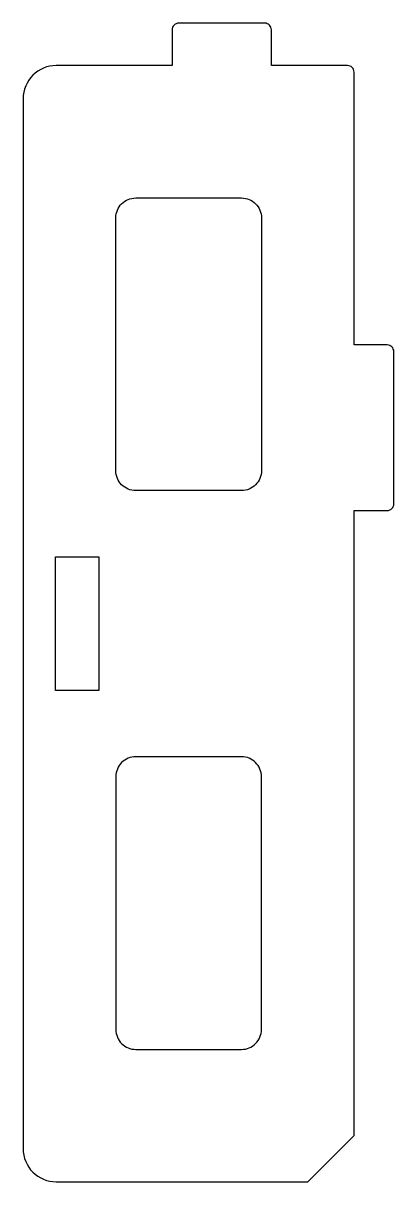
# Model space of a CAD drawing. Extents: x -50 to 6, y 0 to 175.
import ezdxf

# ---------------------------------------------------------------- set-up
doc = ezdxf.new("R2010")
doc.units = 0

msp = doc.modelspace()

# ---------------------------------------------------------------- linework, layer by layer
at = {"layer": '1'}
for points in [[(6, 125.4, 0.414214), (5, 126.4), (0, 126.4), (0, 167.6, 0.414214), (-1, 168.6), (-12.5, 168.6), (-12.5, 174, 0.414214), (-13.5, 175), (-26.5, 175, 0.414214), (-27.5, 174), (-27.5, 168.6), (-45, 168.6, 0.414214), (-50, 163.6), (-50, 5, 0.414214), (-45, 0), (-7, 0), (0, 7), (0, 101.4), (5, 101.4, 0.414214), (6, 102.4)], [(-14, 145.6), (-14, 107.4, -0.414214), (-17, 104.4), (-33, 104.4, -0.414214), (-36, 107.4), (-36, 145.6, -0.414214), (-33, 148.6), (-17, 148.6, -0.414214)], [(-14, 61.2, 0.414214), (-17, 64.2), (-33, 64.2, 0.414214), (-36, 61.2), (-36, 23, 0.414214), (-33, 20), (-17, 20, 0.414214), (-14, 23)]]:
    msp.add_lwpolyline(points, format="xyb", close=True, dxfattribs=at)
msp.add_lwpolyline([(-38.55, 94.4), (-38.55, 74.2), (-45.1, 74.2), (-45.1, 94.4)], close=True, dxfattribs=at)

doc.saveas('drawing.dxf')
